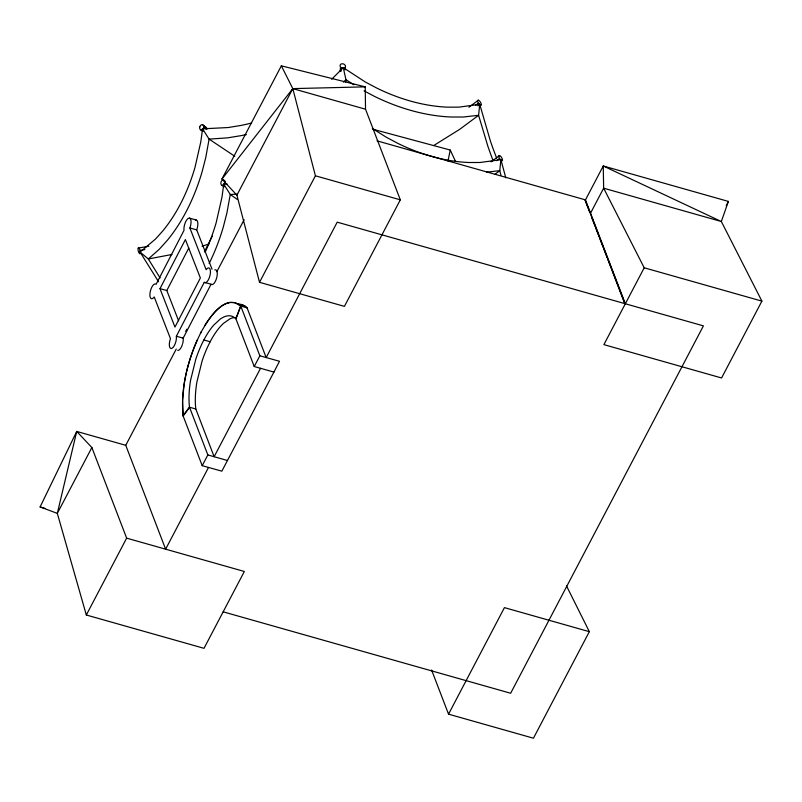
<?xml version="1.0" encoding="UTF-8"?>
<svg xmlns="http://www.w3.org/2000/svg" width="802" height="802" viewBox="0 0 802 802"><rect width="100%" height="100%" fill="white"/><g stroke="black" fill="none" stroke-linecap="round" stroke-linejoin="round"><path stroke-width="1.2" d="M140.15 250.414L139.999 253.803A4.491 1.393 80.1 0 1 138.245 250.856L138.104 250.154A2.717 0.842 80.1 0 1 138.195 248.189L138.375 247.988A4.351 1.343 80.1 0 1 140.15 250.404L144.851 249.582M340.118 71.508L340.459 67.849M340.93 71.458L341.251 67.809A4.491 2.977 5.1 0 1 340.559 64.441L340.99 64.08A2.717 1.794 5.1 0 1 343.296 63.889L343.928 64.16A4.351 2.887 5.1 0 1 345.251 67.478L345.03 69.904M345.702 82.025L345.913 79.629L343.286 67.639L331.647 79.298M372.328 128.46L386.514 137.363L398.063 143.478A160.4 111.398 39.2 0 0 468.799 162.505L479.957 162.495L500.899 159.678L499.766 170.656L500.939 175.187M183.979 385.401L182.565 400.198L183.097 415.817L189.513 407.215A57.333 22.747 -74.2 0 1 190.605 380.178L195.798 359.206A57.333 22.747 -74.2 0 1 213.653 325.191L220.44 318.905L223.748 317.001A57.333 22.747 -74.2 0 1 235.908 318.795L254.224 366.514L273.913 372.088L279.507 361.281L259.858 355.787L240.77 306.053C224.309 292.149 207.397 321.011 200.951 332.369C188.35 358.023 180.28 387.145 183.117 415.937L202.204 465.671L221.853 471.165L273.913 372.088M251.658 122.967A160.4 133.713 -26.2 0 1 241.111 125.413L228.189 127.538L202.595 128.831L200.791 141.854L195.036 167.237A160.4 104.711 -87.7 0 1 162.626 231.136L155.458 239.096L140.069 252.079L158.565 281.773M227.227 184.139L223.758 184.179L221.964 197.202L216.199 222.585A160.4 104.711 -87.7 0 1 205.212 252.049M183.989 385.391L184.47 382.343A71.248 28.26 -74.2 0 1 197.292 339.878M447.977 161.082L450.253 150.044L373.04 129.272M199.808 126.846L200.049 126.195A2.717 1.734 -54.8 0 1 201.743 124.671L202.284 124.611A4.351 2.777 -54.8 0 1 204.039 127.538L206.826 129.513M728.376 201.412L721.339 221.522L761.9 301.121L721.569 377.973L603.886 344.639L644.207 267.788L603.645 188.189L603.254 165.984L728.376 201.412L726.191 205.924M91.869 447.536L57.323 513.37L76.721 431.426L91.869 447.536L126.646 538.142L244.339 571.475L204.009 648.327L86.325 615.004L57.323 513.37L40.1 506.954L76.721 431.426L125.754 445.31L165.623 549.18L208.51 467.456M204.4 251.768L212.329 236.129M159.989 288.66L185.392 239.557L200.37 277.983L174.966 327.076L159.989 288.66L166.806 290.535L178.605 320.81M166.806 290.535L188.821 247.988M176.36 336.249L204.249 282.334A7.669 3.038 -74.6 0 0 210.294 273.933A7.669 3.038 -74.6 0 0 206.144 269.693L189.884 227.989A7.669 3.038 -74.6 0 0 188.58 218.234A7.669 3.038 -74.6 0 0 183.999 230.385L156.109 284.299A7.669 3.038 -74.6 0 0 150.064 292.7A7.669 3.038 -74.6 0 0 154.215 296.951L170.475 338.644L169.874 340.549A7.669 3.038 -74.6 0 0 172.23 348.158A7.669 3.038 -74.6 0 0 176.36 336.249L183.177 338.133L211.066 284.219A7.669 3.038 -74.6 0 0 216.71 277.753A7.669 3.038 -74.6 0 0 214.806 269.903M185.693 331.376L186.816 329.191M221.923 179.097L281.352 65.834L365.221 86.857L365.532 109.222L400.318 199.838L344.419 306.374L259.517 282.324L236.901 195.157L221.923 179.097L292.8 88.621L365.221 86.857M236.901 195.157L292.8 88.621L281.352 65.834M125.754 445.31L176.239 349.091M216.861 271.667L244.139 219.688M200.59 333.101L201.332 331.697M259.517 282.324L315.417 175.788L292.8 88.621L365.532 109.222M86.325 615.004L126.646 538.142M202.204 465.671L207.838 454.935L189.513 407.215L183.117 415.937M254.224 366.514L259.858 355.787M260.53 368.308L214.134 456.719L195.818 409A57.333 22.747 -74.2 0 1 196.911 381.963L202.104 361A57.333 22.747 -74.2 0 1 219.959 326.975L223.357 323.437L230.054 318.785A57.333 22.747 -74.2 0 1 235.557 317.552M590.272 213.673L603.645 188.189L721.339 221.522L603.254 165.984L585.189 200.42L589.851 212.57M448.539 714.161L504.438 607.625L589.34 631.675L533.44 738.211L448.539 714.161L431.596 670.021M343.487 82.135L345.913 79.629L353.872 84.811M202.966 131.488L201.101 130.175L204.039 127.538M224.129 186.836L222.264 185.523L225.202 182.876A4.351 2.777 -54.8 0 0 225.192 181.683M468.939 107.237L478.353 100.19A2.717 0.992 52.6 0 1 479.927 101.443L480.348 102.034A4.351 1.594 52.6 0 1 481.08 105.413L478.353 103.227A4.491 1.644 52.6 0 1 478.052 100.2L478.283 100.16M475.566 105.353L478.353 103.227M477.791 105.824L479.736 104.33L490.433 141.132A160.4 50.837 79.1 0 0 496.669 158.094M491.024 161.874L499.526 155.528A2.717 0.992 52.6 0 1 501.1 156.791L501.511 157.382A4.351 1.594 52.6 0 1 502.242 160.751L499.516 158.575A4.491 1.644 52.6 0 1 499.215 155.548L499.456 155.508M496.739 160.701L499.516 158.575M495.135 174.184L499.766 170.656L486.774 172.149M433.712 145.543L459.726 129.312L478.593 115.308L479.736 104.33L458.794 107.147L447.636 107.167A160.4 111.398 39.2 0 1 376.9 88.13L365.341 82.025L343.286 67.639M202.084 246.254L208.971 243.958M228.5 302.795L225.663 303.828A71.248 28.26 -74.2 0 0 204.851 325.482M228.51 302.795L229.873 302.494M171.949 254.485L148.32 258.976L140.069 252.079M138.235 248.089L148.821 246.214M229.893 302.484L235.126 302.675L240.72 306.013L247.076 307.838L266.164 357.572L337.211 222.164L703.414 325.873L510.653 693.249L223.167 611.826M237.181 194.214L230.274 194.475L223.758 184.179M341.251 67.809L345.251 67.468M223.447 179.959L222.916 180.019A2.717 1.734 -54.8 0 0 221.212 181.543L220.981 182.184A4.491 2.867 -54.8 0 0 222.264 185.513M189.422 218.124L196.239 220.009M189.884 227.989L196.701 229.873L212.059 269.251M204.249 282.334L211.066 284.219M377.02 140.851L585.46 199.888L625.339 303.757M644.207 267.788L761.9 301.121M315.417 175.788L400.318 199.838M203.868 339.968L210.174 341.752M189.513 407.215L195.818 409M207.838 454.935L227.517 460.508M40.1 506.954L44.912 508.318M364.078 90.877L374.514 96.4A173.864 120.751 39.2 0 0 451.195 117.012L463.285 117.012L478.593 115.308L487.827 146.094A173.864 55.097 79.1 0 0 493.11 160.701M244.941 306.073L241.352 304.439L237.613 304.108L242.645 304.86L247.076 307.838M234.785 156.27L209.101 139.127L202.595 128.831M202.916 125.262L206.635 127.889M203.768 125.934L206.565 127.899M237.352 199.477L230.274 194.475L226.886 213.081L223.387 226.685A173.864 113.503 -87.7 0 1 209.132 263.487M244.951 306.073L247.026 307.798M160.089 277.933L148.32 258.976L159.307 249.232L167.087 240.6A173.864 113.503 -87.7 0 0 202.214 171.337L205.723 157.743L209.101 139.127L227.648 137.844L241.663 135.548A173.864 144.941 -26.2 0 0 246.324 134.535M566.423 585.761L589.34 631.675M450.253 150.044L455.516 161.413M585.259 200.269L589.931 212.43M590.793 214.695L624.688 302.986M592.056 218.324L595.184 226.455M596.076 228.781L599.194 236.911M600.086 239.237L603.204 247.367M604.096 249.693L607.224 257.823M608.116 260.149L611.234 268.279M612.126 270.605L624.618 303.126M505.791 177.844L500.899 159.678M183.046 337.431L183.177 338.133A7.669 3.038 -74.6 0 1 182.686 343.537M201.101 130.175A4.491 2.867 -54.8 0 1 199.808 126.846M224.811 180.731A4.351 2.777 -54.8 0 1 224.971 181.011M223.778 180.019A4.351 2.777 -54.8 0 1 224.079 180.129M182.415 344.499A7.669 3.038 -74.6 0 1 177.753 350.394M195.397 220.119A7.669 3.038 -74.6 0 1 196.701 229.873M240.72 306.013L235.908 318.795L240.77 306.053"/></g></svg>
